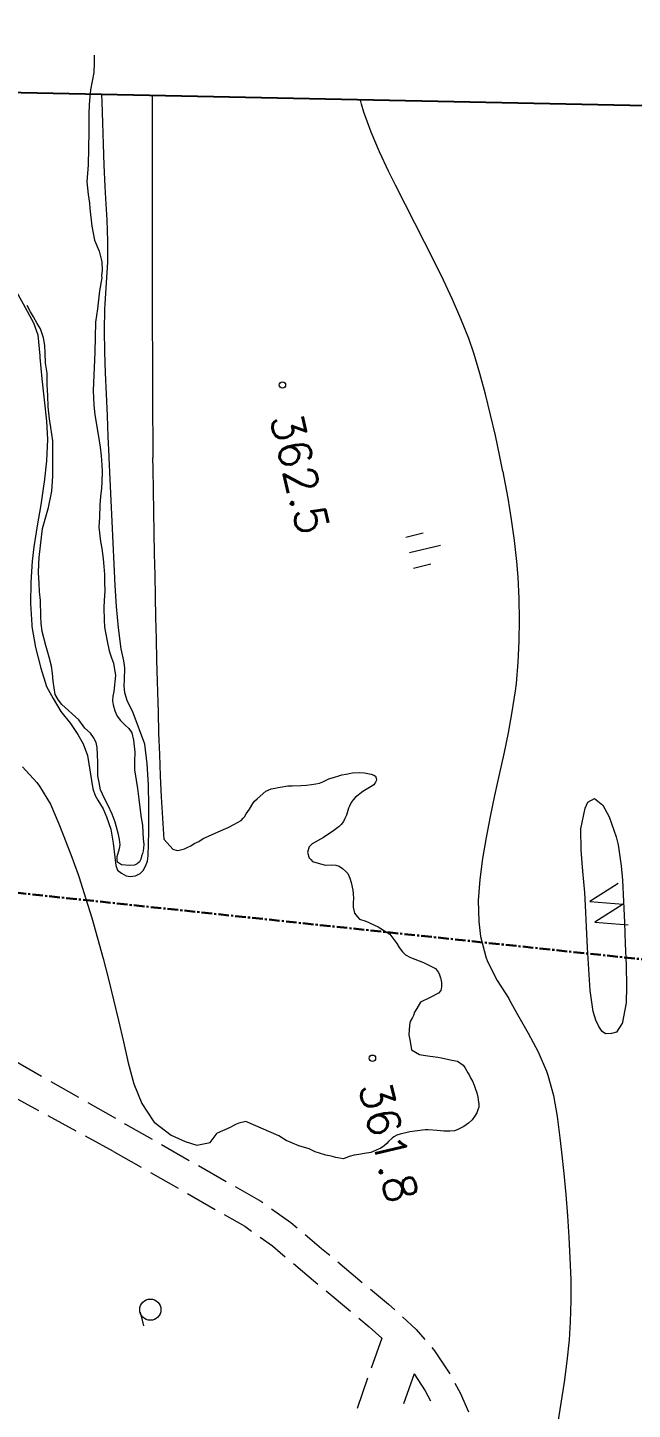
# Model space of a CAD drawing. Header units: millimetres. Extents: x 432273 to 1023813, y 170116 to 705940.
# Drawn here: x 825289 to 896418, y 518170 to 680760 of the extents above; entities that cross this region are included whole.
import ezdxf

# ---------------------------------------------------------------- set-up
doc = ezdxf.new("R2010")
doc.units = ezdxf.units.MM
doc.header["$LTSCALE"] = 100
doc.linetypes.add('56301', pattern=[0.5, 0.25, -0.25])
doc.linetypes.add('CENTER', pattern=[2, 1.25, -0.25, 0.25, -0.25])
doc.layers.get('Defpoints').update_dxf_attribs({"color": 153})
doc.layers.add('D-BGD', color=7, linetype='Continuous', lineweight=13)
doc.layers.add('★D-WORK', color=161, linetype='Continuous', lineweight=30, plot=False)
doc.styles.add('BIGFONT', font='txt', dxfattribs={"height": 0.2, "bigfont": 'BIGFONT'})

# ---------------------------------------------------------------- blocks, each defined once
blk = doc.blocks.new('21311212131313131')
at = {"layer": 'D-BGD', "linetype": 'Continuous'}
for p, q in [((2411784.9214, -1125641.9548), (2410823.4929, -1122017.0088)), ((2413598.2716, -1125161.7207), (2413059.8683, -1123131.8403)), ((2508371.9289, -1123112.5603, 362689.9804), (2511936.0886, -1124275.9477, 362632.9804)), ((2409972.9286, -1126121.7919), (2409435.4025, -1124092.3917)), ((2504271.0036, -1127000.9673, 362459.9804), (2507832.5959, -1128173.2095, 362483.9804)), ((2495406.3762, -1132350.3429, 362375.9804), (2497749.0041, -1129422.6231, 362430.9804)), ((2509020.5104, -1128564.7295, 362491.9804), (2512582.1027, -1129736.9718, 362516.9804)), ((2498839.1805, -1133664.1289, 362392.9804), (2501179.1769, -1130734.9685, 362447.9804)), ((2484416.1381, -1148979.5986, 362661.9804), (2486204.9746, -1145684.8706, 362567.9804)), ((2487729.3535, -1150211.9567, 362650.9804), (2489518.587, -1146918.586, 362553.9804)), ((2482029.6933, -1153372.2214, 362787.9804), (2483819.4069, -1150077.9736, 362693.9804)), ((2485343.7858, -1154605.0597, 362780.9804), (2487132.6223, -1151310.3317, 362683.9804)), ((2482958.6983, -1158997.2855, 362909.9804), (2484747.5347, -1155702.5575, 362812.9804)), ((2501798.527, -1155489.0853), (2503409.4008, -1155062.1736)), ((2477255.0491, -1162156.5066, 362895.9804), (2479046.9973, -1158862.342, 362905.9804)), ((2482958.6983, -1158997.2855, 362909.9804), (2481229.5089, -1162324.6665, 362899.9804)), ((2474865.4926, -1166548.566, 362882.9804), (2476657.4407, -1163254.4014, 362892.9804)), ((2480652.9524, -1163434.0859, 362896.9804), (2478923.763, -1166761.467, 362887.9804)), ((2403665.6258, -1167791.6571, 359139.9806), (2401027.8702, -1167841.1016, 359129.9806)), ((2472475.936, -1170940.6254, 362869.9804), (2474267.8841, -1167646.4608, 362879.9804)), ((2478347.2065, -1167870.8864, 362884.9804), (2476617.14, -1171197.7873, 362874.9804))]:
    blk.add_line(p, q, dxfattribs=at)
blk.add_lwpolyline([(2450210.8469, -1100294.1388), (2452380.4306, -1103598.9011), (2452627.1575, -1099653.7713), (2454796.7412, -1102958.5336), (2455044.3452, -1099013.8839)], dxfattribs=at)
for points, elevation in [([(2402015.3435, -1114891.0818), (2402687.5548, -1114746.0581), (2405149.6195, -1114247.022), (2407618.7913, -1113797.4781), (2410095.0704, -1113397.4265), (2412577.6245, -1113069.2125), (2414415.1144, -1112878.0827), (2416914.1882, -1112707.1171), (2419424.339, -1112599.2174), (2421922.3893, -1112575.8965), (2424421.9128, -1112633.1847), (2426917.2752, -1112802.1989), (2427782.2711, -1112888.1169), (2430267.0062, -1113222.319), (2432749.2446, -1113623.5566), (2435211.4432, -1114082.226), (2437681.5812, -1114568.0425), (2440151.7191, -1115053.859), (2442626.659, -1115530.9038), (2445094.4917, -1115958.4564), (2447573.5926, -1116323.7753), (2450047.2508, -1116594.9116), (2452535.5059, -1116714.4335), (2455027.2813, -1116619.2751), (2456749.9077, -1116388.0655), (2459151.5944, -1115707.7713), (2459705.8048, -1115486.749), (2461897.5462, -1114315.3103), (2463995.4876, -1112898.7153), (2464123.2837, -1112831.8711), (2465870.2354, -1111827.3516), (2468026.2494, -1110533.7508), (2470210.8836, -1109312.8197), (2472464.6673, -1108277.9487), (2472909.4571, -1108111.0294), (2475298.4024, -1107412.3596), (2477760.4671, -1106913.3235), (2480258.2591, -1106536.4493), (2481936.1952, -1106303.5753), (2484431.4906, -1105993.7367), (2486925.9539, -1105706.2433), (2489418.7527, -1105463.4403), (2491910.7193, -1105242.9824), (2494405.8235, -1105058.4433), (2496899.2632, -1104918.5946), (2499385.4044, -1104854.553), (2501873.0187, -1104871.1206), (2504017.3244, -1104973.3574), (2506502.2508, -1105182.26), (2508989.4824, -1105449.4266), (2511470.2478, -1105770.0551), (2513954.1506, -1106126.6024)], 361999.9804), ([(2402015.3435, -1114891.0818), (2400237.3993, -1115285.8149), (2397786.4117, -1115847.9169), (2395356.1047, -1116455.5415), (2392937.707, -1117103.8867), (2390543.9597, -1117811.3281), (2388170.061, -1118586.6372), (2386432.4549, -1119220.0601), (2384136.4773, -1120186.2312), (2381877.8917, -1121229.8739), (2379647.9262, -1122346.1863), (2377425.9001, -1123489.6457), (2375211.8135, -1124660.2523), (2373010.4683, -1125849.2344), (2370795.5494, -1127042.1861), (2368581.4628, -1128212.7927), (2366948.0928, -1129051.4834), (2364704.5538, -1130171.7654), (2362423.6229, -1131214.5759), (2360094.2232, -1132116.849), (2359152.0139, -1132421.8761), (2358657.0594, -1132548.4944)], 361999.9804), ([(2459974.4732, -1122992.7757), (2460636.3814, -1121598.3299), (2461088.4305, -1121224.4775), (2461379.5444, -1121086.2941), (2461724.812, -1120972.0562), (2461878.174, -1120939.7284), (2462278.7029, -1120855.7426), (2462516.9766, -1120826.5772), (2462821.0185, -1120845.9561), (2462964.4055, -1120865.1695), (2463227.6885, -1120921.5175), (2463550.6194, -1121166.7042), (2464087.2234, -1122127.3837), (2464657.6599, -1123249.0891), (2465377.4208, -1123689.8546), (2465819.0309, -1123932.7485), (2466225.3297, -1124042.3079), (2466468.8674, -1124172.2093), (2466927.7712, -1124431.4106), (2467379.4003, -1124489.4029), (2468495.9748, -1124561.4193), (2469283.9391, -1124396.5403), (2470265.4228, -1124190.536), (2470796.9187, -1123269.6359), (2470893.9653, -1122538.4165), (2470965.3963, -1122014.3415), (2471070.8739, -1121092.791), (2471137.6378, -1120645.9638), (2471394.1455, -1119442.2804), (2471492.8058, -1118751.8457), (2471945.4613, -1118085.3354), (2472232.3492, -1117892.3968), (2472823.8156, -1117524.1843), (2473161.137, -1117334.914), (2473487.1003, -1117162.2267), (2473802.1598, -1116969.8897), (2474272.086, -1116752.8888), (2474757.5964, -1116574.0604), (2475178.9782, -1116422.8277), (2475663.9128, -1116307.5261), (2476004.4875, -1116235.1807), (2476493.1421, -1116140.1563), (2476837.9687, -1116157.9214), (2477184.6845, -1116245.1232), (2477540.8252, -1116379.6659), (2477951.2803, -1116641.9855), (2478364.8279, -1116917.3986), (2478764.361, -1117328.7844), (2479171.1171, -1117870.6685), (2479567.3615, -1118658.7467), (2479702.4523, -1118936.7673), (2479739.9303, -1119480.5618), (2479754.6096, -1120215.9423), (2479715.4367, -1120991.3843), (2479630.9028, -1122047.5244), (2479637.1348, -1122408.9081), (2479813.8292, -1123612.6144), (2479918.1829, -1124211.2598), (2480207.5502, -1125321.6022), (2480336.8921, -1125705.9194), (2480545.4408, -1126066.335), (2480713.9978, -1126274.8933), (2481097.2235, -1126703.5727), (2481351.774, -1126886.2446), (2481632.2367, -1127190.2654), (2481915.4466, -1127576.7328), (2482445.3547, -1128741.2337), (2482578.3162, -1129472.964), (2482721.0222, -1130147.3266), (2482813.4859, -1130692.7213), (2482957.3694, -1131275.3855), (2483275.4497, -1131927.1906), (2483125.2176, -1132836.7812), (2482995.3371, -1133380.1605), (2482855.9877, -1134009.5592), (2482659.4572, -1134768.4002), (2482523.8719, -1135284.7156), (2482159.2464, -1136002.8369), (2481836.3949, -1137221.5029), (2481226.1886, -1138729.7552), (2480707.7601, -1139612.2073), (2479091.92, -1143500.9768), (2479327.1385, -1144322.8875), (2479487.7445, -1144720.8996), (2479677.0148, -1145058.2211), (2479842.262, -1145343.6301), (2480546.2406, -1146869.0526)], 361999.9804), ([(2446114.919, -1153807.7308), (2447260.5737, -1152762.4687), (2447384.1734, -1152255.5524), (2447344.5011, -1151998.9865), (2447185.9938, -1151376.3956), (2446989.4307, -1151006.5808), (2446822.4225, -1150672.3261), (2446531.5228, -1150252.008), (2446277.5529, -1149741.3229), (2445928.6446, -1149208.306), (2444803.3167, -1146871.9417), (2444562.4144, -1146322.8087), (2444188.5926, -1145641.6287), (2443727.0602, -1144804.129), (2443420.9426, -1144576.1268), (2443259.7043, -1144435.4171), (2442896.2449, -1144233.0258), (2442340.8847, -1143848.0582), (2441669.7074, -1143472.6505), (2441390.0521, -1143267.1149), (2441137.2808, -1142964.573), (2440194.2823, -1141956.9839), (2439914.9062, -1141359.4281), (2439813.095, -1140872.7583), (2439742.7345, -1140538.9704), (2439640.0461, -1140051.8205), (2439550.3554, -1139624.2277), (2439533.6816, -1139411.033), (2439518.4915, -1138905.6606), (2439431.9728, -1137864.1836), (2439389.8842, -1137203.8613), (2439317.4221, -1136626.0948), (2439229.3059, -1136108.1609), (2439126.5219, -1135683.6607), (2438967.0236, -1135291.9551), (2438766.7405, -1134901.8632), (2438608.2542, -1134579.114), (2438364.0986, -1133913.0562), (2438197.2558, -1133418.1466), (2438090.9124, -1133077.2008), (2437980.3037, -1132550.3738), (2437829.0499, -1131829.1504), (2437771.3255, -1131059.945), (2437783.8707, -1130422.6911), (2437928.8342, -1129618.5198), (2438059.7085, -1129312.8126), (2438170.2359, -1129108.8305), (2438385.7416, -1129042.1201), (2438620.2953, -1128992.6776), (2438864.4346, -1129094.4075), (2439174.1374, -1129274.2107), (2439405.2742, -1129580.8697), (2439991.9406, -1130579.2155), (2440723.0367, -1131436.6001), (2440994.1959, -1131665.9855), (2441334.7917, -1131893.4817), (2441741.0207, -1132101.0461), (2442000.6352, -1132207.8276), (2442830.8976, -1132409.2557), (2443206.9702, -1132609.4316), (2443589.8037, -1132772.2674), (2443940.7015, -1133047.5848), (2444167.1063, -1133265.0103), (2444419.8776, -1133567.5523), (2444774.5606, -1134029.628), (2444975.7907, -1134322.195), (2445486.9493, -1135064.8778), (2446280.0705, -1136383.7317), (2446633.0881, -1136734.312), (2447260.5277, -1136902.23), (2447542.1727, -1136850.066), (2447735.692, -1136808.9407), (2447950.4612, -1136701.9258), (2448143.5443, -1136528.3173), (2448360.3423, -1136294.7288), (2448744.2605, -1134806.2428), (2448707.3192, -1134067.7956), (2448739.7006, -1133558.8246), (2448825.2886, -1133171.3241), (2449113.5645, -1132748.8575), (2449405.0678, -1132407.9605), (2449696.6227, -1132137.7741), (2450227.5849, -1131880.0841), (2450732.4953, -1131697.0554), (2451613.8675, -1131511.489), (2452065.3359, -1131465.6498), (2452623.4529, -1131404.0914), (2453094.8531, -1131423.8855), (2453622.0905, -1131410.4047), (2454337.609, -1131232.0871), (2454736.0621, -1130939.478), (2455006.834, -1130638.5335), (2455247.722, -1129890.2949), (2455896.6325, -1128436.2919), (2456713.9134, -1127051.6603), (2457801.7472, -1126189.072), (2458276.8206, -1125893.9462), (2458758.2704, -1125499.7077), (2459100.3287, -1125135.1846), (2459413.8491, -1124539.5715), (2459974.4732, -1122992.7757)], 361999.9804), ([(2437916.0051, -1170638.0568), (2439756.6229, -1168920.988), (2440144.1722, -1168608.7293), (2442265.9319, -1167273.5757), (2444551.6647, -1166221.9935), (2445815.8609, -1165682.8203), (2448133.3514, -1164739.8266), (2450466.7207, -1163851.1271), (2450825.2672, -1163716.7977), (2453173.6832, -1162904.7376), (2455534.0084, -1162133.3982), (2457906.2427, -1161402.7794), (2460286.4164, -1160699.3078), (2462688.1031, -1160019.0135), (2465102.5312, -1159357.0948), (2467547.2439, -1158723.1553), (2470023.0733, -1158094.8499), (2472493.2687, -1157497.6614), (2474954.8838, -1156770.3715), (2477250.8613, -1155804.2004), (2479272.1633, -1154402.6521), (2479406.4257, -1154282.3458), (2480913.0805, -1152279.8497), (2481597.1914, -1150613.6889), (2481997.5395, -1149236.8007), (2481657.5502, -1147671.2315), (2480546.2406, -1146869.0526)], 361999.9804), ([(2446114.919, -1153807.7308), (2443622.9523, -1154028.1887), (2441131.8179, -1154226.3014), (2438637.546, -1154388.4953), (2436139.3044, -1154537.1157), (2433645.8646, -1154676.9644), (2431148.4552, -1154803.2396), (2430045.4103, -1154860.6139), (2427539.2292, -1154982.0872), (2425046.6217, -1155099.5908), (2422550.0445, -1155203.5208), (2420048.6653, -1155316.2224), (2417552.0881, -1155420.1524), (2415055.5108, -1155524.0824), (2412558.9336, -1155628.0124), (2410062.3564, -1155731.9424), (2407557.0075, -1155831.0705), (2405065.2322, -1155926.2289), (2402564.6853, -1156016.5853), (2401251.762, -1156061.6679)], 361999.9804), ([(2401019.6151, -1168543.4062), (2401873.5342, -1168566.2584), (2404376.0038, -1168784.7648), (2404598.6235, -1168815.4321), (2407074.5869, -1169144.8322), (2409553.6878, -1169510.1512), (2412029.6512, -1169839.5513), (2413692.6076, -1170008.8907), (2416194.4363, -1170124.4429), (2418706.0602, -1170097.1523), (2421197.1946, -1169899.0396), (2421390.3619, -1169879.3823), (2423846.7924, -1169411.463), (2426266.0224, -1168740.7726), (2428405.2009, -1168019.3751), (2429827.0283, -1167213.083), (2431308.143, -1166256.841), (2432701.7327, -1165127.2803), (2433993.6499, -1164204.2691), (2435092.0173, -1163551.5142), (2436453.5336, -1163042.8168), (2440329.3618, -1162314.4938), (2441135.8355, -1162049.1638), (2441672.6939, -1161693.2383), (2442663.305, -1161049.8959), (2443623.2489, -1160629.1731), (2445056.6027, -1160114.2007), (2446697.147, -1159803.8551), (2449325.0404, -1159418.4006), (2449838.5301, -1159209.2876), (2450213.5294, -1158753.3539), (2450480.9638, -1158181.5333), (2450570.2776, -1157706.0094), (2450468.2799, -1157080.1528), (2450188.1615, -1156550.5929), (2449824.7461, -1156214.8412), (2449298.4481, -1155926.726), (2448732.9025, -1155731.1291), (2448086.5565, -1155662.3048), (2445277.338, -1155629.2844), (2442258.0498, -1155709.2718), (2439744.7615, -1155781.2528), (2437275.9723, -1155980.1977), (2434980.9513, -1156319.8713), (2431297.1425, -1157780.334), (2429861.1008, -1158487.6414), (2428959.6121, -1158780.7594), (2428158.9638, -1158889.6731), (2427453.5217, -1158845.4993), (2426024.9028, -1158872.8472), (2425209.8487, -1159008.0758), (2423810.2996, -1159336.3473), (2421334.8528, -1159714.0536), (2418841.2217, -1159979.2019), (2416354.057, -1160190.8881), (2413863.7548, -1160366.6556), (2411359.8791, -1160546.3928), (2408865.6071, -1160708.5867), (2406371.3352, -1160870.7807), (2403872.2613, -1161041.7462), (2401377.9894, -1161203.9402), (2401153.7053, -1161217.9633)], 359999.9805), ([(2358657.0594, -1157056.8107), (2360406.5682, -1157015.2701), (2361284.4968, -1156994.2641), (2363788.1812, -1156939.8263), (2366291.8657, -1156885.3886), (2368786.7785, -1156826.149), (2371290.463, -1156771.7113), (2373794.1474, -1156717.2736), (2376284.2583, -1156666.8056), (2378787.9428, -1156612.3679), (2381291.6273, -1156557.9302), (2383781.7382, -1156507.4622), (2386285.4226, -1156453.0244), (2388780.3354, -1156393.7848), (2391284.0199, -1156339.3471), (2393783.7346, -1156271.3358), (2396278.6475, -1156212.0962), (2398783.1641, -1156135.3133), (2400068.9402, -1156098.1702), (2401251.762, -1156061.6679)], 361999.9804), ([(2401153.7053, -1161217.9633), (2398883.7175, -1161366.1341), (2396380.6739, -1161523.5261), (2393886.402, -1161685.72), (2391388.1604, -1161834.3404), (2388894.7206, -1161974.1892), (2386389.3718, -1162073.3172), (2383900.0931, -1162101.4401), (2383274.4278, -1162078.1383), (2380782.2029, -1161945.0429), (2378360.9833, -1161828.0176), (2375866.0705, -1161887.2573), (2373363.0269, -1162044.6493), (2370871.8925, -1162242.762), (2369458.3203, -1162346.7494), (2366964.0484, -1162508.9433), (2364479.3803, -1162653.5939), (2361981.9708, -1162779.8691), (2359488.5311, -1162919.7179), (2358657.0594, -1162958.9141)], 359999.9805), ([(2358657.0594, -1175448.4144), (2359519.7245, -1175420.2143), (2362020.2715, -1175329.8578), (2364463.3867, -1175219.4615), (2366975.2019, -1175066.8714), (2369497.4531, -1174874.3929), (2372020.5366, -1174659.5691), (2374526.909, -1174412.7964), (2377014.265, -1174075.8106), (2379440.4109, -1173579.912), (2381280.9713, -1172945.8482), (2383475.2093, -1171707.3738), (2385652.7363, -1170436.9505), (2387051.0036, -1169902.7704), (2389523.1217, -1169614.4448), (2389733.8322, -1169604.3913), (2392227.4632, -1169339.2431), (2394710.8495, -1168988.6838), (2397188.6017, -1168669.2414), (2399374.0107, -1168508.9701), (2401019.6151, -1168543.4062)], 359999.9805)]:
    blk.add_lwpolyline(points, dxfattribs=dict(at, elevation=elevation))
at = {"layer": 'D-BGD', "linetype": 'Continuous', "extrusion": (0.41589, -0.754774, 0.507298), "elevation": 2071737.8043}
blk.add_lwpolyline([(1658134.5466, -798561.4117), (1659407.4088, -798528.9204), (1661863.7759, -798844.5496)], dxfattribs=at)
at = {"layer": 'D-BGD', "linetype": 'Continuous', "extrusion": (0.109064, -0.224153, 0.968432), "elevation": 875704.6089}
blk.add_lwpolyline([(1762247.8942, -1947364.0001), (1762715.7463, -1947227.6061), (1765941.3907, -1946738.1921)], dxfattribs=at)
at = {"layer": 'D-BGD', "linetype": 'Continuous', "extrusion": (0.081932, -0.192995, 0.977773), "elevation": 776900.1848}
blk.add_lwpolyline([(1870038.7016, -1893208.107), (1872371.7939, -1892731.1588), (1873731.0614, -1892568.9964)], dxfattribs=at)
at = {"layer": 'D-BGD', "linetype": 'Continuous', "extrusion": (-0.400933, 0.362582, 0.841301), "elevation": -1105844.8036}
blk.add_lwpolyline([(-843908.6197, 2391575.7146), (-846085.2693, 2391520.2173), (-847644.269, 2391721.8573)], dxfattribs=at)
at = {"layer": 'D-BGD', "linetype": 'Continuous', "extrusion": (0.445781, -0.372181, 0.814101), "elevation": 1828853.3427}
blk.add_lwpolyline([(735060.0587, -1939690.3419), (737836.4379, -1939619.7403), (738808.3452, -1939642.1262)], dxfattribs=at)
at = {"layer": 'D-BGD', "linetype": 'Continuous', "extrusion": (0.443854, -0.369893, 0.816194), "elevation": 1824237.8158}
blk.add_lwpolyline([(733862.9645, -1949651.6796), (735445.3532, -1949611.8719), (737461.2906, -1949663.7949)], dxfattribs=at)
at = {"layer": 'D-BGD', "linetype": 'Continuous', "extrusion": (0.770079, -0.618883, 0.154798), "elevation": 2678546.6857}
blk.add_lwpolyline([(675568.1044, -52899.5572), (678068.6531, -52931.9476), (679317.4717, -52913.728)], dxfattribs=at)
at = {"layer": 'D-BGD', "linetype": 'Continuous', "extrusion": (0.765018, -0.614952, 0.191264), "elevation": 2678117.6056}
blk.add_lwpolyline([(676984.0379, -152689.2809), (678361.9887, -152707.6195), (680733.5135, -152671.9612)], dxfattribs=at)
at = {"layer": 'D-BGD', "linetype": 'Continuous', "extrusion": (0.021608, -0.000628955, 0.999766), "elevation": 416852.8297}
blk.add_lwpolyline([(-1067363.2837, -2513017.8202), (-1065038.9897, -2514498.1492), (-1064247.8092, -2515099.5328)], dxfattribs=at)
at = {"layer": 'D-BGD', "linetype": 'Continuous', "extrusion": (0.01362, 0.005827, 0.99989), "elevation": 389680.2653}
blk.add_lwpolyline([(2487520.7031, -1143831.308), (2488511.4913, -1142371.6566), (2489759.6634, -1140827.1609)], dxfattribs=at)
at = {"layer": 'D-BGD', "linetype": 'Continuous', "extrusion": (-0.094229, 0.079715, 0.992354), "elevation": 34196.6595}
blk.add_lwpolyline([(-732281.9278, 2662383.785), (-735655.1825, 2661678.8973), (-735957.8633, 2661646.4886)], dxfattribs=at)
at = {"layer": 'D-BGD', "linetype": 'Continuous', "extrusion": (-0.106626, 0.087168, 0.990471), "elevation": -6323.3403}
blk.add_lwpolyline([(-688952.0025, 2677741.6091), (-691678.2782, 2677218.8185), (-692647.8977, 2677131.6867)], dxfattribs=at)
at = {"layer": 'D-BGD', "linetype": 'Continuous', "extrusion": (-0.869635, 0.476071, 0.130736), "elevation": -2660116.5098}
blk.add_lwpolyline([(-175156.7907, 716836.3346), (-175286.7907, 716836.3346), (-178905.7905, 716744.5469)], dxfattribs=at)
at = {"layer": 'D-BGD', "linetype": 'Continuous'}
for points in [[(2440240.7076, -1103291.7773, 360199.9805), (2441011.5783, -1102300.1331, 360209.9805), (2442369.5076, -1101527.2632, 360209.9805), (2444706.8466, -1100652.1373, 360209.9805), (2445633.818, -1100395.7702, 360209.9805), (2448101.3254, -1099990.9168, 360209.9805), (2449790.3384, -1099821.1086, 360209.9805), (2452285.4425, -1099636.5695, 360209.9805), (2454788.4861, -1099479.1775, 360209.9805), (2457291.5297, -1099321.7855, 360209.9805), (2459789.7713, -1099173.1651, 360209.9805), (2462286.3485, -1099069.2351, 360209.9805), (2464219.3029, -1099078.5711, 360209.9805), (2466678.3639, -1099501.3217, 360219.9805), (2466713.4504, -1099520.5294, 360219.9805), (2467671.0316, -1100124.5477, 360219.9805), (2467863.2423, -1100731.3879, 360219.9805), (2467895.7079, -1101421.7834, 360219.9805), (2467638.9009, -1101828.4161, 360219.9805), (2467077.2006, -1102250.545, 360219.9805), (2466335.2658, -1102585.4071, 360209.9805), (2465297.2094, -1102940.5674, 360209.9805), (2462847.2453, -1103355.0247, 360209.9805), (2460360.0806, -1103566.711, 360209.9805), (2457856.2048, -1103746.4482, 360209.9805), (2455357.131, -1103917.4137, 360209.9805), (2452858.0571, -1104088.3793, 360209.9805), (2451349.47, -1104220.1547, 360209.9805), (2448851.0371, -1104494.0746, 360209.9805), (2446357.406, -1104759.2228, 360209.9805), (2443866.4629, -1104832.036, 360209.9805), (2443857.6913, -1104827.2341, 360209.9805), (2441413.036, -1104378.1685, 360209.9805), (2440704.0068, -1104069.8222, 360209.9805), (2440240.7076, -1103291.7773, 360199.9805)], [(2401136.296, -1162166.065, 359409.9806), (2402245.8072, -1162055.2286, 359409.9806), (2402999.2686, -1162011.6861, 359409.9806), (2404198.8014, -1162007.1329, 359409.9806), (2404963.3397, -1162026.6562, 359409.9806), (2405934.4275, -1162147.8521, 359409.9806), (2406908.8441, -1162179.6672, 359409.9806), (2408375.687, -1162207.4456, 359409.9806), (2409528.8651, -1162245.9184, 359409.9806), (2411214.7406, -1162040.1915, 359429.9806), (2412040.2307, -1161865.0745, 359439.9806), (2413246.4212, -1161681.7598, 359439.9806), (2414181.1407, -1161577.8393, 359439.9806), (2415106.2563, -1161491.4622, 359449.9806), (2416016.1339, -1161453.7451, 359459.9806), (2417042.5394, -1161411.4174, 359469.9806), (2418137.4536, -1161452.1955, 359469.9806), (2419013.7178, -1161475.8798, 359459.9806), (2420430.4275, -1161407.8112, 359439.9806), (2421314.8225, -1161333.3432, 359439.9806), (2422947.4273, -1160995.8505, 359439.9806), (2424066.7336, -1160742.1714, 359439.9806), (2424891.5829, -1160464.1001, 359439.9806), (2425518.4629, -1160214.4576, 359429.9806), (2426965.0077, -1159946.1145, 359429.9806), (2428861.0198, -1160106.2327, 359419.9806), (2429407.549, -1160211.6166, 359419.9806), (2429953.4373, -1160214.0463, 359419.9806), (2430399.7001, -1160127.7361, 359429.9806), (2431096.7533, -1159916.509, 359439.9806), (2431738.0391, -1159640.5517, 359439.9806), (2432245.4451, -1159234.3016, 359439.9806), (2432781.0217, -1158672.4675, 359439.9806), (2433168.7624, -1158234.9093, 359439.9806), (2433674.504, -1157873.3497, 359439.9806), (2434501.6585, -1157653.5423, 359459.9806), (2435931.3009, -1157478.5496, 359479.9806), (2437045.4227, -1157484.2411, 359469.9806), (2437990.3869, -1157465.7317, 359469.9806), (2439228.5265, -1157265.7059, 359489.9806), (2440212.0973, -1157051.724, 359489.9806), (2441439.8008, -1156891.5867, 359489.9806), (2442744.9759, -1156694.0575, 359499.9806), (2443627.0656, -1156561.3255, 359499.9806), (2444479.7028, -1156378.2691, 359519.9806), (2446135.1023, -1156269.8624, 359549.9806), (2446728.1777, -1156206.9209, 359549.9806), (2447207.0304, -1156206.854, 359549.9806), (2447532.6044, -1156236.8803, 359559.9806), (2447824.5649, -1156328.3081, 359559.9806), (2448152.4442, -1156416.5983, 359559.9806), (2448497.8667, -1156514.4925, 359559.9806), (2448805.7061, -1156660.2144, 359569.9806), (2449069.496, -1156907.2263, 359569.9806), (2449227.835, -1157221.9147, 359569.9806), (2449260.4919, -1157787.0107, 359469.9806), (2449197.56, -1158755.7931, 359439.9806), (2448911.1092, -1159237.4008, 359429.9806), (2448645.2723, -1159285.6783, 359419.9806), (2448242.2267, -1159293.0438, 359409.9806), (2447302.4471, -1159052.1825, 359399.9806), (2446848.4361, -1158986.0461, 359399.9806), (2446228.2137, -1159056.9271, 359419.9806), (2445654.9869, -1159187.7363, 359419.9806), (2444193.8451, -1159607.6939, 359419.9806), (2443293.8296, -1159981.4209, 359419.9806), (2442190.8516, -1160517.648, 359419.9806), (2441441.6183, -1160928.3174, 359419.9806), (2440425.7158, -1161409.6094, 359419.9806), (2439577.0483, -1161606.2394, 359419.9806), (2438810.6543, -1161756.7059, 359419.9806), (2437959.8728, -1161769.7725, 359419.9806), (2437243.1624, -1161787.8323, 359419.9806), (2436292.5641, -1161837.4585, 359419.9806), (2435475.2047, -1161914.4231, 359419.9806), (2434888.4044, -1162049.2021, 359419.9806), (2434307.6878, -1162381.1181, 359429.9806), (2433815.5197, -1162738.708, 359429.9806), (2433235.8936, -1163401.8321, 359429.9806), (2432246.7556, -1164125.7836, 359429.9806), (2430506.2129, -1166159.8461, 359419.9806), (2430011.5482, -1166584.4716, 359419.9806), (2429352.5278, -1166976.1246, 359419.9806), (2427762.3081, -1167257.0177, 359419.9806), (2426859.5377, -1167344.2271, 359419.9806), (2426034.8798, -1167496.9989, 359429.9806), (2424980.9445, -1167797.865, 359429.9806), (2423582.8686, -1168206.7456, 359379.9806), (2421945.2705, -1168678.3094, 359289.9806), (2420969.8304, -1168794.139, 359289.9806), (2420206.7652, -1168855.2248, 359289.9806), (2418297.6292, -1168927.3301, 359309.9806), (2417284.6059, -1169090.9875, 359309.9806), (2416266.9721, -1169138.1171, 359309.9806), (2415068.0801, -1169245.6247, 359309.9806), (2414025.7957, -1169233.6581, 359309.9806), (2413275.6632, -1169187.8199, 359309.9806), (2409822.7866, -1168893.6402, 359289.9806), (2407360.1385, -1168206.717, 359129.9806), (2405421.2917, -1167874.9446, 359129.9806), (2403665.6258, -1167791.6571, 359139.9806)], [(2354020.8188, -1163973.6245, 359539.9806), (2354921.9249, -1163931.1055, 359539.9806), (2356075.9351, -1163947.233, 359479.9806), (2357098.8205, -1164119.5856, 359429.9806), (2358134.4472, -1164310.3136, 359419.9806), (2358960.3869, -1164363.4504, 359419.9806), (2359848.5603, -1164427.8554, 359419.9806), (2361002.5706, -1164443.9829, 359469.9806), (2361831.8391, -1164407.739, 359529.9806), (2363057.6869, -1164417.5915, 359549.9806), (2366938.8335, -1164387.6034, 359479.9806), (2368965.7792, -1164516.7961, 359469.9806), (2370436.1422, -1164329.8943, 359469.9806), (2371440.3939, -1164161.4349, 359479.9806), (2372078.9918, -1164077.8126, 359499.9806), (2374151.2018, -1163832.7712, 359519.9806), (2375775.8671, -1163468.1314, 359529.9806), (2377072.0123, -1162912.2471, 359549.9806), (2378312.0076, -1162542.2314, 359569.9806), (2379334.4434, -1162486.3302, 359579.9806), (2379940.0687, -1162567.0636, 359589.9806), (2380210.7076, -1162510.0145, 359609.9806), (2381745.0356, -1162768.5434, 359569.9806), (2383872.439, -1162964.1307, 359559.9806), (2385418.8675, -1163138.0807, 359549.9806), (2388985.5171, -1163141.1321, 359459.9806), (2393473.7622, -1163272.4866, 359399.9806), (2395187.4257, -1163161.7746, 359399.9806), (2396325.7484, -1162998.3084, 359399.9806), (2398664.8188, -1162557.3449, 359409.9806), (2400120.1352, -1162293.8037, 359409.9806), (2401136.296, -1162166.065, 359409.9806)], [(2401027.8702, -1167841.1016, 359129.9806), (2399509.8706, -1167865.1207, 359129.9806), (2397946.798, -1168138.0745, 359119.9806), (2396914.5671, -1168336.8185, 359119.9806), (2395524.8131, -1168522.2472, 359099.9806), (2394188.7125, -1168588.8427, 359089.9806), (2392928.4191, -1168662.7368, 359089.9806), (2391552.43, -1168718.8963, 359089.9806), (2390372.5544, -1168916.6168, 359089.9806), (2389174.4947, -1169001.7792, 359099.9806), (2388318.079, -1169045.9626, 359129.9806), (2387393.6043, -1169235.294, 359159.9806), (2386364.3196, -1169595.2562, 359169.9806), (2385740.3857, -1170006.1169, 359179.9806), (2384953.5692, -1170464.6141, 359219.9806), (2384389.5637, -1170828.4791, 359249.9806), (2383636.3606, -1171225.5749, 359259.9806)]]:
    blk.add_polyline3d(points, dxfattribs=at)
for centre, radius in [((2471353.7893, -1128781.0428, 361836.9804), 375), ((2392375.9074, -1141008.4712, 362484.9804), 375), ((2501478.4902, -1154281.2902), 1249.8749)]:
    blk.add_circle(centre, radius, dxfattribs=at)
at = {"layer": 'Defpoints'}
blk.add_lwpolyline([(2358657.0594, -1541785.2211), (2831012.6992, -1541785.2211), (2831012.6992, -987785.2211), (2358657.0594, -987785.2211)], close=True, dxfattribs=at)
at = {"layer": '★D-WORK', "linetype": 'CENTER', "ltscale": 10, "flags": 128}
blk.add_lwpolyline([(2447641.2028, -1230946.0424), (2468414.435, -987785.2211)], dxfattribs=at)
at = {"layer": 'D-BGD', "linetype": 'Continuous', "style": 'BIGFONT'}
for s, p in [('361.8', (2474643.7651, -1130336.99, 361836.9804)), ('362.5', (2396227.726, -1142414.8367, 362484.9804))]:
    blk.add_text(s, height=3749.9998, rotation=14.862356431, dxfattribs=at).set_placement(p)

msp = doc.modelspace()

# ---------------------------------------------------------------- block references
at = {"layer": 'D-BGD', "linetype": '56301', "rotation": 268.807065034117}
msp.add_blockref('21311212131313131', (2045832.1, 3006806.9, 354000), dxfattribs=at)

doc.saveas('drawing.dxf')
